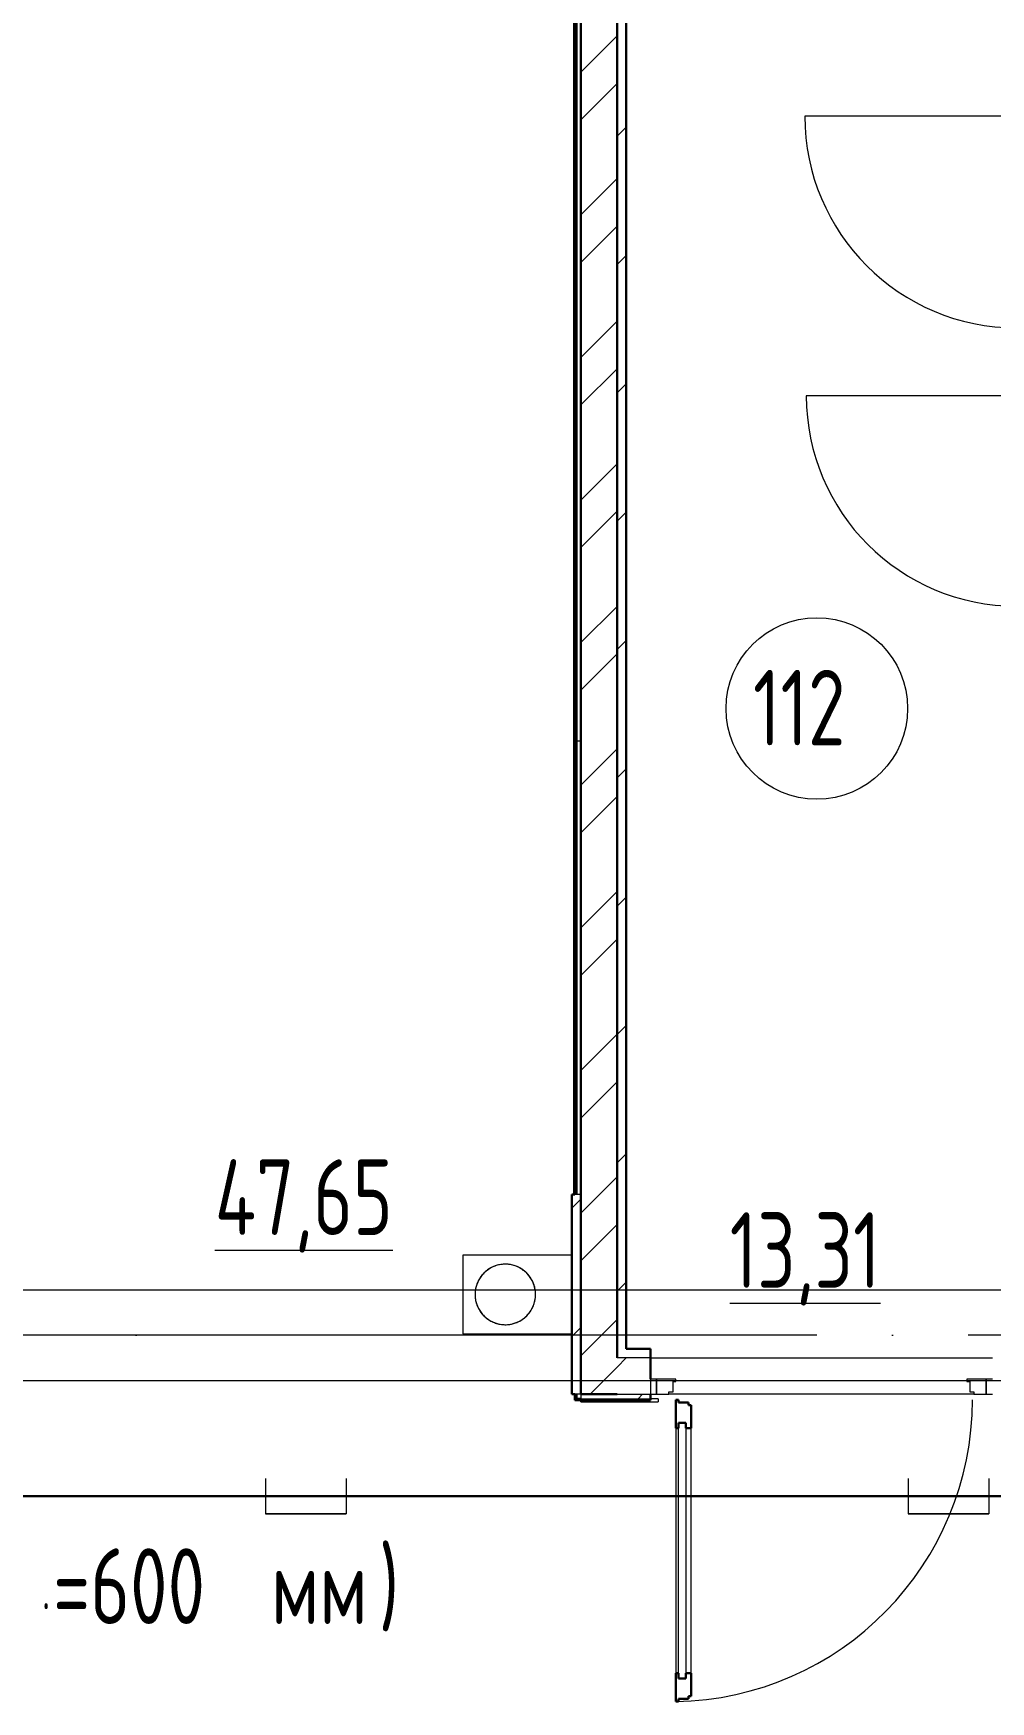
# Model space of a CAD drawing. Header units: millimetres. Extents: x -495897 to 1376592, y -28539 to 470976.
# Drawn here: x -53937 to -50773, y 347644 to 353159 of the extents above; entities that cross this region are included whole.
import ezdxf

# ---------------------------------------------------------------- set-up
doc = ezdxf.new("R2010")
doc.units = ezdxf.units.MM
doc.linetypes.add('ADSK_Линия сетки', pattern=[25, 20, -2.5, 0, -2.5])
doc.linetypes.add('ADSK_Сверху', pattern=[450, 300, -150])
for name, color, linetype, lineweight in [('RC-Линии_связи-Адресные', 5, 'Continuous', 30), ('Аннотация', 7, 'Continuous', 18), ('Двери', 252, 'Continuous', 9), ('Линии', 7, 'Continuous', 9), ('Марки помещений', 252, 'Continuous', 20), ('Ограждение', 252, 'Continuous', 9), ('Оси', 252, 'Continuous', 9), ('Перекрытие', 252, 'Continuous', 18), ('Сантехника', 252, 'Continuous', 9), ('Стены наружные', 7, 'Continuous', 18), ('Стены штриховка', 7, 'Continuous', 9)]:
    doc.layers.add(name, color=color, linetype=linetype, lineweight=lineweight)
doc.layers.add('Двери открывание', color=7, linetype='Continuous', lineweight=9, true_color=0xc0c0c0)
doc.styles.add('GOST Common_3', font='', dxfattribs={"height": 3.5})
doc.styles.add('GOST Common_5', font='', dxfattribs={"width": 0.9, "height": 2.5})
doc.styles.get('GOST Common_3').set_extended_font_data('GOST 2.304 type A')
doc.styles.get('GOST Common_5').set_extended_font_data('GOST 2.304 type A')
pattern_1 = [(0, (-24609.8, 7161), (0, 600), []), (90, (-24609.8, 7161), (-600, 4e-14), [])]

# ---------------------------------------------------------------- blocks, each defined once
blk = doc.blocks.new('1 этаж')
at = {"layer": 'Ограждение', "true_color": 0x636466}
h = blk.add_hatch(dxfattribs=at)
h.set_pattern_fill('FP_24', color=251, style=0, pattern_type=2)
h.set_pattern_definition(pattern_1)
h.paths.add_polyline_path([(-51390.8, -9578.7), (-51390.8, -5993.7), (-51395.8, -5993.7), (-51395.8, -9578.7)])
h = blk.add_hatch(dxfattribs=at)
h.set_pattern_fill('FP_24', color=251, style=0, pattern_type=2)
h.set_pattern_definition(pattern_1)
h.paths.add_polyline_path([(-51395.8, -11078.7), (-51390.8, -11078.7), (-51390.8, -9578.7), (-51395.8, -9578.7)])
h = blk.add_hatch(dxfattribs=at)
h.set_pattern_fill('FP_26', color=251, style=0, pattern_type=2)
h.set_pattern_definition([(0, (-32119.8, 96), (0, 600), []), (90, (-32119.8, 96), (-600, 4e-14), [])])
h.paths.add_polyline_path([(-51370.8, -11763.7), (-51115.8, -11763.7), (-51115.8, -11753.7), (-51140.8, -11753.7), (-51140.8, -11758.7), (-51370.8, -11758.7)])
at = {"layer": 'Двери', "color": 251, "true_color": 0x636466}
for p, q in [((-49943.3, -7513.7), (-50630.8, -7513.7)), ((-49943.3, -8438.7), (-50625.8, -8438.7)), ((-51140.8, -11688.7), (-51140.8, -11738.7)), ((-51120.8, -11688.7), (-51140.8, -11688.7)), ((-51120.8, -11738.7), (-51120.8, -11688.7)), ((-51056.8, -11688.7), (-51120.8, -11688.7)), ((-51120.8, -11688.7), (-51120.8, -11738.7)), ((-51056.8, -11696.7), (-51056.8, -11688.7)), ((-50030.8, -11688.7), (-50094.8, -11688.7)), ((-50094.8, -11688.7), (-50094.8, -11696.7)), ((-50010.8, -11688.7), (-50030.8, -11688.7)), ((-50030.8, -11688.7), (-50030.8, -11738.7)), ((-50030.8, -11738.7), (-50030.8, -11688.7)), ((-51140.8, -11738.7), (-51120.8, -11738.7)), ((-51120.8, -11738.7), (-51079.8, -11738.7)), ((-51079.8, -11738.7), (-51079.8, -11730.7)), ((-51079.8, -11730.7), (-51065.8, -11730.7)), ((-51065.8, -11730.7), (-51065.8, -11696.7)), ((-51065.8, -11696.7), (-51056.8, -11696.7)), ((-50094.8, -11696.7), (-50085.8, -11696.7)), ((-50085.8, -11696.7), (-50085.8, -11730.7)), ((-50085.8, -11730.7), (-50071.8, -11730.7)), ((-50071.8, -11730.7), (-50071.8, -11738.7)), ((-50071.8, -11738.7), (-50030.8, -11738.7)), ((-50030.8, -11738.7), (-50010.8, -11738.7)), ((-51056.8, -11850.7), (-51056.8, -12660.7)), ((-51047.8, -11832.7), (-51023.8, -11832.7)), ((-51047.8, -12678.7), (-51047.8, -11832.7)), ((-51023.8, -11832.7), (-51023.8, -12678.7)), ((-51006.8, -12660.7), (-51006.8, -11850.7)), ((-51023.8, -12678.7), (-51047.8, -12678.7))]:
    blk.add_line(p, q, dxfattribs=at)
at = {"layer": 'Двери', "color": 251, "lineweight": 30, "true_color": 0x636466}
for p, q in [((-51048.8, -11756.7), (-51056.8, -11756.7)), ((-51056.8, -11756.7), (-51056.8, -11850.7)), ((-51048.8, -11765.7), (-51048.8, -11756.7)), ((-51014.8, -11765.7), (-51048.8, -11765.7)), ((-51014.8, -11774.7), (-51014.8, -11765.7)), ((-51006.8, -11774.7), (-51014.8, -11774.7)), ((-51006.8, -11850.7), (-51006.8, -11774.7)), ((-51047.8, -11850.7), (-51056.8, -11850.7)), ((-51047.8, -11832.7), (-51047.8, -11850.7)), ((-51023.8, -11832.7), (-51047.8, -11832.7)), ((-51023.8, -11850.7), (-51023.8, -11832.7)), ((-51006.8, -11850.7), (-51023.8, -11850.7)), ((-51056.8, -12660.7), (-51056.8, -12754.7)), ((-51047.8, -12660.7), (-51056.8, -12660.7)), ((-51047.8, -12678.7), (-51047.8, -12660.7)), ((-51023.8, -12678.7), (-51047.8, -12678.7)), ((-51023.8, -12660.7), (-51023.8, -12678.7)), ((-51006.8, -12660.7), (-51023.8, -12660.7)), ((-51006.8, -12736.7), (-51006.8, -12660.7)), ((-51014.8, -12745.7), (-51014.8, -12736.7)), ((-51014.8, -12736.7), (-51006.8, -12736.7)), ((-51056.8, -12754.7), (-51048.8, -12754.7)), ((-51048.8, -12754.7), (-51048.8, -12745.7)), ((-51048.8, -12745.7), (-51014.8, -12745.7))]:
    blk.add_line(p, q, dxfattribs=at)
at = {"layer": 'Двери', "color": 251, "true_color": 0x636466}
for centre, radius in [((-49930.8, -7513.7), 700), ((-49930.8, -8438.7), 695)]:
    blk.add_arc(centre, radius, 180, 270, dxfattribs=at)
at = {"layer": 'Двери открывание', "color": 251, "true_color": 0x636466}
blk.add_arc((-51074.8, -11756.7), 998, 271.0334, 0, dxfattribs=at)
at = {"layer": 'Линии', "color": 251, "linetype": 'ADSK_Сверху', "ltscale": 100, "true_color": 0x636466}
for p, q in [((-59080.8, -11393.7), (-48250.8, -11393.7)), ((-59080.8, -11693.7), (-48250.8, -11693.7))]:
    blk.add_line(p, q, dxfattribs=at)
at = {"layer": 'Марки помещений', "color": 251, "true_color": 0x636466}
blk.add_circle((-50590.8, -9471.8), 300, dxfattribs=at)
at = {"layer": 'Ограждение', "color": 251, "true_color": 0x636466}
for p, q in [((-51395.8, -5993.7), (-51395.8, -9578.7)), ((-51390.8, -9578.7), (-51395.8, -9578.7)), ((-51395.8, -9578.7), (-51390.8, -9578.7)), ((-51395.8, -9578.7), (-51395.8, -11078.7)), ((-51370.8, -11763.7), (-51370.8, -11758.7)), ((-51370.8, -11763.7), (-51115.8, -11763.7)), ((-51115.8, -11753.7), (-51140.8, -11753.7)), ((-51115.8, -11753.7), (-51115.8, -11763.7))]:
    blk.add_line(p, q, dxfattribs=at)
at = {"layer": 'Оси', "color": 251, "linetype": 'ADSK_Линия сетки', "ltscale": 100, "true_color": 0x636466}
blk.add_line((4411.5, -11543.7), (-72528.1, -11543.7), dxfattribs=at)
at = {"layer": 'Перекрытие', "color": 251, "ltscale": 100, "true_color": 0x636466}
blk.add_line((-51400.8, -11543.7), (-53280.8, -11543.7), dxfattribs=at)
at = {"layer": 'Сантехника', "color": 251, "true_color": 0x636466}
for p, q in [((-51400.8, -11278.7), (-51760.8, -11278.7)), ((-51760.8, -11278.7), (-51760.8, -11538.7)), ((-51760.8, -11538.7), (-51400.8, -11538.7))]:
    blk.add_line(p, q, dxfattribs=at)
at = {"layer": 'Сантехника', "color": 251, "true_color": 0x636466, "flags": 128}
for points in [[(-51520.8, -11408.7), (-51520.9, -11404.7), (-51521.1, -11400.7), (-51521.5, -11396.8), (-51522.1, -11392.8), (-51522.8, -11388.9), (-51523.7, -11385), (-51524.7, -11381.1), (-51525.9, -11377.3), (-51527.2, -11373.5), (-51528.7, -11369.8), (-51530.3, -11366.1), (-51532.1, -11362.6), (-51534, -11359), (-51536.1, -11355.6), (-51538.3, -11352.3), (-51540.6, -11349), (-51543, -11345.9), (-51545.6, -11342.8), (-51548.3, -11339.8), (-51551.1, -11337), (-51554.1, -11334.3), (-51557.1, -11331.7), (-51560.2, -11329.2), (-51563.4, -11326.8), (-51566.8, -11324.6), (-51570.2, -11322.5), (-51573.7, -11320.5), (-51577.2, -11318.7), (-51580.9, -11317.1), (-51584.6, -11315.5), (-51588.3, -11314.2), (-51592.1, -11312.9), (-51596, -11311.9), (-51599.9, -11310.9), (-51603.8, -11310.2), (-51607.8, -11309.6), (-51611.7, -11309.1), (-51615.7, -11308.9), (-51619.7, -11308.7), (-51623.7, -11308.8), (-51627.7, -11309), (-51631.7, -11309.3), (-51635.7, -11309.8), (-51639.6, -11310.5), (-51643.5, -11311.3), (-51647.4, -11312.3), (-51651.2, -11313.5), (-51655, -11314.8), (-51658.7, -11316.2), (-51662.4, -11317.8), (-51666, -11319.5), (-51669.5, -11321.4), (-51673, -11323.4), (-51676.4, -11325.6), (-51679.7, -11327.9), (-51682.8, -11330.3), (-51685.9, -11332.8), (-51688.9, -11335.5), (-51691.8, -11338.3), (-51694.5, -11341.2), (-51697.2, -11344.2), (-51699.7, -11347.3), (-51702.1, -11350.5), (-51704.4, -11353.8), (-51706.5, -11357.2), (-51708.5, -11360.6), (-51710.3, -11364.2), (-51712, -11367.8), (-51713.6, -11371.5), (-51715, -11375.2), (-51716.3, -11379), (-51717.4, -11382.9), (-51718.4, -11386.8), (-51719.2, -11390.7), (-51719.8, -11394.6), (-51720.3, -11398.6), (-51720.6, -11402.6), (-51720.8, -11406.6), (-51720.8, -11408.7)], [(-51720.8, -11408.7), (-51720.7, -11412.7), (-51720.5, -11416.7), (-51720.1, -11420.7), (-51719.5, -11424.7), (-51718.8, -11428.6), (-51717.9, -11432.5), (-51716.9, -11436.4), (-51715.7, -11440.2), (-51714.4, -11444), (-51712.9, -11447.7), (-51711.3, -11451.3), (-51709.5, -11454.9), (-51707.6, -11458.4), (-51705.5, -11461.8), (-51703.3, -11465.2), (-51701, -11468.5), (-51698.6, -11471.6), (-51696, -11474.7), (-51693.3, -11477.6), (-51690.5, -11480.5), (-51687.5, -11483.2), (-51684.5, -11485.8), (-51681.4, -11488.3), (-51678.2, -11490.7), (-51674.8, -11492.9), (-51671.4, -11495), (-51667.9, -11496.9), (-51664.4, -11498.7), (-51660.7, -11500.4), (-51657, -11501.9), (-51653.3, -11503.3), (-51649.5, -11504.5), (-51645.6, -11505.6), (-51641.7, -11506.5), (-51637.8, -11507.3), (-51633.8, -11507.9), (-51629.9, -11508.3), (-51625.9, -11508.6), (-51621.9, -11508.7), (-51617.9, -11508.7), (-51613.9, -11508.5), (-51609.9, -11508.1), (-51605.9, -11507.6), (-51602, -11506.9), (-51598.1, -11506.1), (-51594.2, -11505.1), (-51590.4, -11504), (-51586.6, -11502.7), (-51582.9, -11501.3), (-51579.2, -11499.7), (-51575.6, -11497.9), (-51572.1, -11496), (-51568.6, -11494), (-51565.2, -11491.9), (-51562, -11489.6), (-51558.8, -11487.2), (-51555.7, -11484.6), (-51552.7, -11482), (-51549.8, -11479.2), (-51547.1, -11476.3), (-51544.4, -11473.3), (-51541.9, -11470.2), (-51539.5, -11467), (-51537.2, -11463.7), (-51535.1, -11460.3), (-51533.1, -11456.8), (-51531.3, -11453.3), (-51529.6, -11449.7), (-51528, -11446), (-51526.6, -11442.2), (-51525.3, -11438.4), (-51524.2, -11434.6), (-51523.2, -11430.7), (-51522.4, -11426.8), (-51521.8, -11422.8), (-51521.3, -11418.9), (-51521, -11414.9), (-51520.8, -11410.9), (-51520.8, -11408.7)]]:
    blk.add_lwpolyline(points, dxfattribs=at)
at = {"layer": 'Сантехника', "color": 251, "true_color": 0x636466}
for start, end in [(0, 180), (180, 0)]:
    blk.add_arc((-51620.8, -11408.7), 100, start, end, dxfattribs=at)
at = {"layer": 'Стены наружные', "color": 251, "lineweight": 30, "true_color": 0x636466}
for p, q in [((-51250.8, -11618.7), (-51250.8, -5373.7)), ((-51220.8, -11588.7), (-51220.8, -5373.7)), ((-51390.8, -5538.7), (-51390.8, -11078.7)), ((-51385.8, -5538.7), (-51385.8, -11078.7)), ((-51370.8, -11738.7), (-51370.8, -5518.7)), ((-51400.8, -11078.7), (-51400.8, -11738.7)), ((-51390.8, -11078.7), (-51400.8, -11078.7)), ((-51140.8, -11588.7), (-51220.8, -11588.7)), ((-51140.8, -11688.7), (-51140.8, -11588.7)), ((-51400.8, -11738.7), (-51390.8, -11738.7)), ((-51390.8, -11738.7), (-51390.8, -11758.7)), ((-51385.8, -11738.7), (-51385.8, -11753.7)), ((-51370.8, -11738.7), (-51250.8, -11738.7)), ((-51140.8, -11758.7), (-51140.8, -11738.7)), ((-51390.8, -11758.7), (-51140.8, -11758.7)), ((-51385.8, -11753.7), (-51370.8, -11753.7))]:
    blk.add_line(p, q, dxfattribs=at)
at = {"layer": 'Стены наружные', "color": 251, "linetype": 'Continuous', "lineweight": 9, "true_color": 0x636466}
for p, q in [((-51370.8, -7368.4), (-51250.8, -7248.4)), ((-51390.8, -7295.6), (-51385.8, -7290.6)), ((-51390.8, -7366.3), (-51385.8, -7361.3)), ((-51390.8, -7437), (-51385.8, -7432)), ((-51370.8, -7525.5), (-51250.8, -7405.5)), ((-51390.8, -7507.7), (-51385.8, -7502.7)), ((-51250.8, -7579.8), (-51220.8, -7549.8)), ((-51390.8, -7578.4), (-51385.8, -7573.4)), ((-51390.8, -7649.1), (-51385.8, -7644.1)), ((-51390.8, -7719.8), (-51385.8, -7714.8)), ((-51370.8, -7839.9), (-51250.8, -7719.9)), ((-51390.8, -7790.6), (-51385.8, -7785.6)), ((-51390.8, -7861.3), (-51385.8, -7856.3)), ((-51370.8, -7997), (-51250.8, -7877)), ((-51390.8, -7932), (-51385.8, -7927)), ((-51250.8, -8004.1), (-51220.8, -7974.1)), ((-51390.8, -8002.7), (-51385.8, -7997.7)), ((-51390.8, -8073.4), (-51385.8, -8068.4)), ((-51390.8, -8144.1), (-51385.8, -8139.1)), ((-51390.8, -8214.8), (-51385.8, -8209.8)), ((-51370.8, -8311.3), (-51250.8, -8191.3)), ((-51390.8, -8285.5), (-51385.8, -8280.5)), ((-51390.8, -8356.2), (-51385.8, -8351.2)), ((-51370.8, -8468.5), (-51250.8, -8348.5)), ((-51390.8, -8427), (-51385.8, -8422)), ((-51250.8, -8428.4), (-51220.8, -8398.4)), ((-51390.8, -8497.7), (-51385.8, -8492.7)), ((-51390.8, -8568.4), (-51385.8, -8563.4)), ((-51390.8, -8639.1), (-51385.8, -8634.1)), ((-51390.8, -8709.8), (-51385.8, -8704.8)), ((-51370.8, -8782.8), (-51250.8, -8662.8)), ((-51390.8, -8780.5), (-51385.8, -8775.5)), ((-51370.8, -8939.9), (-51250.8, -8819.9)), ((-51250.8, -8852.6), (-51220.8, -8822.6)), ((-51390.8, -8851.2), (-51385.8, -8846.2)), ((-51390.8, -8921.9), (-51385.8, -8916.9)), ((-51390.8, -8992.6), (-51385.8, -8987.6)), ((-51390.8, -9063.4), (-51385.8, -9058.4)), ((-51390.8, -9134.1), (-51385.8, -9129.1)), ((-51370.8, -9254.2), (-51250.8, -9134.2)), ((-51390.8, -9204.8), (-51385.8, -9199.8)), ((-51250.8, -9276.9), (-51220.8, -9246.9)), ((-51390.8, -9275.5), (-51385.8, -9270.5)), ((-51370.8, -9411.4), (-51250.8, -9291.4)), ((-51390.8, -9346.2), (-51385.8, -9341.2)), ((-51390.8, -9416.9), (-51385.8, -9411.9)), ((-51390.8, -9487.6), (-51385.8, -9482.6)), ((-51390.8, -9558.3), (-51385.8, -9553.3)), ((-51390.8, -9629), (-51385.8, -9624)), ((-51370.8, -9725.7), (-51250.8, -9605.7)), ((-51390.8, -9699.7), (-51385.8, -9694.7)), ((-51250.8, -9701.2), (-51220.8, -9671.2)), ((-51390.8, -9770.5), (-51385.8, -9765.5)), ((-51370.8, -9882.9), (-51250.8, -9762.9)), ((-51390.8, -9841.2), (-51385.8, -9836.2)), ((-51390.8, -9911.9), (-51385.8, -9906.9)), ((-51390.8, -9982.6), (-51385.8, -9977.6)), ((-51390.8, -10053.3), (-51385.8, -10048.3)), ((-51370.8, -10197.2), (-51250.8, -10077.2)), ((-51390.8, -10124), (-51385.8, -10119)), ((-51250.8, -10125.4), (-51220.8, -10095.4)), ((-51390.8, -10194.7), (-51385.8, -10189.7)), ((-51370.8, -10354.3), (-51250.8, -10234.3)), ((-51390.8, -10265.4), (-51385.8, -10260.4)), ((-51390.8, -10336.1), (-51385.8, -10331.1)), ((-51390.8, -10406.9), (-51385.8, -10401.9)), ((-51390.8, -10477.6), (-51385.8, -10472.6)), ((-51250.8, -10549.7), (-51220.8, -10519.7)), ((-51390.8, -10548.3), (-51385.8, -10543.3)), ((-51370.8, -10668.6), (-51250.8, -10548.6)), ((-51390.8, -10619), (-51385.8, -10614)), ((-51390.8, -10689.7), (-51385.8, -10684.7)), ((-51370.8, -10825.8), (-51250.8, -10705.8)), ((-51390.8, -10760.4), (-51385.8, -10755.4)), ((-51390.8, -10831.1), (-51385.8, -10826.1)), ((-51390.8, -10901.8), (-51385.8, -10896.8)), ((-51390.8, -10972.5), (-51385.8, -10967.5)), ((-51250.8, -10974), (-51220.8, -10944)), ((-51370.8, -11140.1), (-51250.8, -11020.1)), ((-51390.8, -11043.2), (-51385.8, -11038.2)), ((-51400.8, -11124), (-51370.8, -11094)), ((-51370.8, -11297.3), (-51250.8, -11177.3)), ((-51250.8, -11398.2), (-51220.8, -11368.2)), ((-51400.8, -11548.2), (-51370.8, -11518.2)), ((-51370.8, -11611.6), (-51250.8, -11491.6)), ((-51250.8, -11648.7), (-51220.8, -11618.7)), ((-51340.8, -11738.7), (-51250.8, -11648.7)), ((-51390.8, -11750.4), (-51385.8, -11745.4)), ((-51182, -11753.7), (-51167, -11738.7)), ((-51328.5, -11758.7), (-51323.5, -11753.7)), ((-51257.8, -11758.7), (-51252.8, -11753.7)), ((-51187, -11758.7), (-51182, -11753.7))]:
    blk.add_line(p, q, dxfattribs=at)
at = {"layer": 'Стены наружные', "color": 251, "true_color": 0x636466}
for p, q in [((-51140.8, -11618.7), (-50010.8, -11618.7)), ((-50071.8, -11738.7), (-51079.8, -11738.7))]:
    blk.add_line(p, q, dxfattribs=at)
at = {"layer": 'Стены штриховка', "color": 251, "true_color": 0x636466}
for p, q in [((-51385.8, -9578.7), (-51370.8, -9578.7)), ((-51370.8, -11078.7), (-51390.8, -11078.7)), ((-51140.8, -11618.7), (-51250.8, -11618.7)), ((-51370.8, -11738.7), (-51390.8, -11738.7)), ((-51370.8, -11738.7), (-51370.8, -11753.7)), ((-51250.8, -11738.7), (-51140.8, -11738.7)), ((-51370.8, -11753.7), (-51140.8, -11753.7))]:
    blk.add_line(p, q, dxfattribs=at)
at = {"layer": 'Аннотация', "color": 251, "true_color": 0x636466, "width": 0.9}
for s, height, style, p in [(')', 250, 'GOST Common_3', (-52038.4, -12498)), ('=600', 250, 'GOST Common_3', (-53115.9, -12498)), ('мм', 250, 'GOST Common_3', (-52395.6, -12498)), ('.', 138.8, 'GOST Common_5', (-53153.5, -12448.8))]:
    blk.add_text(s, height=height, dxfattribs=dict(at, style=style)).set_placement(p)
at = {"layer": 'Марки помещений', "color": 251, "true_color": 0x636466, "style": 'GOST Common_3', "width": 0.9}
for s, p in [('112', (-50801.9, -9594.1)), ('%%U47,65', (-52581.1, -11212.1)), ('%%U13,31', (-50879, -11387.2))]:
    blk.add_text(s, height=250, dxfattribs=at).set_placement(p)

msp = doc.modelspace()

# ---------------------------------------------------------------- linework, layer by layer
at = {"layer": 'RC-Линии_связи-Адресные', "color": 0, "lineweight": 5}
for p, q in [((-53170.284, 348381.261), (-53170.284, 348265.135)), ((-52903.185, 348381.261), (-52903.185, 348265.135)), ((-51045.816, 348381.261), (-51045.816, 348265.135)), ((-50778.718, 348381.261), (-50778.718, 348265.135)), ((-53170.284, 348265.135), (-52903.185, 348265.135)), ((-52903.185, 348265.135), (-53170.284, 348265.135)), ((-51045.816, 348265.135), (-50778.718, 348265.135)), ((-50778.718, 348265.135), (-51045.816, 348265.135))]:
    msp.add_line(p, q, dxfattribs=at)
at = {"layer": 'RC-Линии_связи-Адресные'}
msp.add_line((-60494.481, 348322.75), (-26672.324, 348322.75), dxfattribs=at)
at = {"layer": 'RC-Линии_связи-Адресные', "lineweight": 5}
msp.add_line((-59764.59, 348322.75), (-26672.324, 348322.75), dxfattribs=at)
msp.add_line((-59764.59, 348322.75), (-26672.324, 348322.75), dxfattribs=at)

# ---------------------------------------------------------------- block references
msp.add_blockref('1 этаж', (-756.474, 360398.765))

doc.saveas('drawing.dxf')
